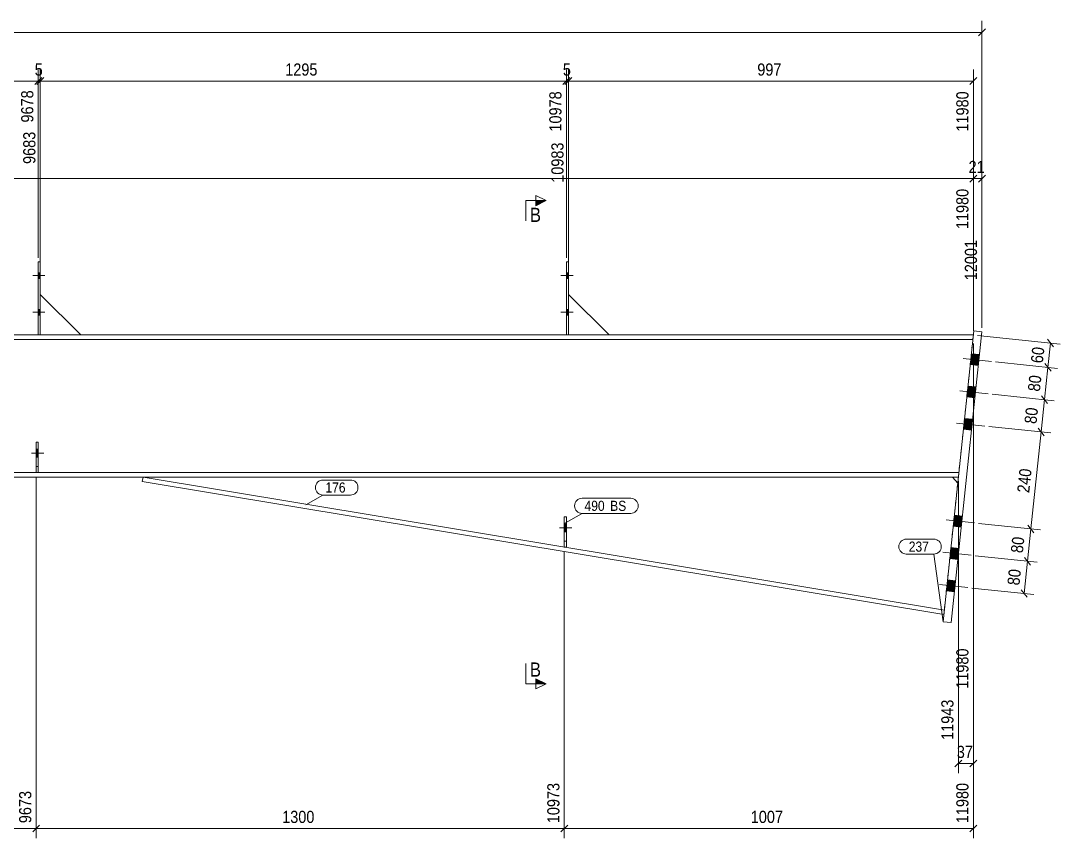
# Model space of a CAD drawing. Header units: millimetres. Extents: x 2 to 825, y 1 to 579.
# Drawn here: x 421.9 to 677.7, y 232.3 to 433.5 of the extents above; entities that cross this region are included whole.
import ezdxf

# ---------------------------------------------------------------- set-up
doc = ezdxf.new("R2010")
doc.units = ezdxf.units.MM
for name, pattern in [('XKITLINE00', [0]), ('XKITLINE01', [4, 1, -1, 1, -1]), ('XKITLINE02', [4, 2, -2])]:
    doc.linetypes.add(name, pattern=pattern)
for name, color, linetype, lineweight in [('Bolt', 3, 'Continuous', 0), ('Dimensions', 7, 'Continuous', 0), ('Part', 2, 'Continuous', 0), ('PartMark', 7, 'Continuous', 0), ('Section', 6, 'Continuous', 0)]:
    doc.layers.add(name, color=color, linetype=linetype, lineweight=lineweight)
doc.styles.add('ARIAL', font='ARIAL.TTF')

# ---------------------------------------------------------------- blocks, each defined once
blk = doc.blocks.new('*A9')
at = {"layer": 'Bolt'}
blk.add_hatch(color=3, dxfattribs=at).paths.add_polyline_path([(556.15, 307.68), (555.65, 307.68), (555.65, 309.65), (556.15, 309.65)], flags=17)
at = {"layer": 'Bolt', "color": 3, "linetype": 'XKITLINE00', "lineweight": 0}
for p, q in [((556.15, 309.65), (555.65, 309.65)), ((557.5, 308.67), (554.5, 308.67)), ((556.15, 307.68), (555.65, 307.68))]:
    blk.add_line(p, q, dxfattribs=at)
blk = doc.blocks.new('*A10')
at = {"layer": 'Part', "color": 2, "linetype": 'XKITLINE00', "lineweight": 0}
for p, q in [((656.33, 356.15), (406.85, 356.15)), ((656.22, 355.05), (406.85, 355.05)), ((652.76, 322.25), (406.85, 322.25)), ((406.85, 321.15), (652.64, 321.15))]:
    blk.add_line(p, q, dxfattribs=at)
at = {"layer": 'Part', "color": 7, "linetype": 'XKITLINE01', "lineweight": 0}
blk.add_line((652.64, 321.15), (656.33, 356.15), dxfattribs=at)
blk = doc.blocks.new('*A11')
at = {"layer": 'Part', "color": 2, "linetype": 'XKITLINE00', "lineweight": 0}
for p, q in [((556.65, 374.15), (556.15, 374.15)), ((556.15, 374.15), (556.15, 356.15)), ((556.65, 356.15), (556.65, 374.15))]:
    blk.add_line(p, q, dxfattribs=at)
at = {"layer": 'Part', "color": 7, "linetype": 'XKITLINE01', "lineweight": 0}
blk.add_line((556.15, 356.15), (556.65, 356.15), dxfattribs=at)
blk = doc.blocks.new('*A12')
at = {"layer": 'Part', "color": 2, "linetype": 'XKITLINE00', "lineweight": 0}
blk.add_line((566.65, 356.15), (556.65, 366.15), dxfattribs=at)
at = {"layer": 'Part', "color": 7, "linetype": 'XKITLINE01', "lineweight": 0}
for p, q in [((556.65, 366.15), (556.65, 356.15)), ((556.65, 356.15), (566.65, 356.15))]:
    blk.add_line(p, q, dxfattribs=at)
blk = doc.blocks.new('*A13')
at = {"layer": 'Part', "color": 7, "linetype": 'XKITLINE01', "lineweight": 0}
for p, q in [((555.65, 311.37), (555.65, 303.87)), ((556.15, 311.37), (555.65, 311.37)), ((556.15, 303.87), (556.15, 311.37)), ((555.65, 305.37), (556.15, 305.37)), ((555.65, 303.87), (556.15, 303.87))]:
    blk.add_line(p, q, dxfattribs=at)
blk = doc.blocks.new('*A14')
at = {"layer": 'Part', "color": 2, "linetype": 'XKITLINE00', "lineweight": 0}
for p, q in [((426.65, 374.15), (426.15, 374.15)), ((426.15, 374.15), (426.15, 356.15)), ((426.65, 356.15), (426.65, 374.15))]:
    blk.add_line(p, q, dxfattribs=at)
at = {"layer": 'Part', "color": 7, "linetype": 'XKITLINE01', "lineweight": 0}
blk.add_line((426.15, 356.15), (426.65, 356.15), dxfattribs=at)
blk = doc.blocks.new('*A15')
at = {"layer": 'Part', "color": 2, "linetype": 'XKITLINE00', "lineweight": 0}
blk.add_line((436.65, 356.15), (426.65, 366.15), dxfattribs=at)
at = {"layer": 'Part', "color": 7, "linetype": 'XKITLINE01', "lineweight": 0}
for p, q in [((426.65, 366.15), (426.65, 356.15)), ((426.65, 356.15), (436.65, 356.15))]:
    blk.add_line(p, q, dxfattribs=at)
blk = doc.blocks.new('*A16')
at = {"layer": 'Part', "color": 7, "linetype": 'XKITLINE01', "lineweight": 0}
for p, q in [((425.65, 329.75), (425.65, 322.25)), ((426.15, 329.75), (425.65, 329.75)), ((426.15, 322.25), (426.15, 329.75)), ((425.65, 323.75), (426.15, 323.75)), ((425.65, 322.25), (426.15, 322.25))]:
    blk.add_line(p, q, dxfattribs=at)
blk = doc.blocks.new('*A17')
at = {"layer": 'Part', "color": 2, "linetype": 'XKITLINE00', "lineweight": 0}
for p, q in [((425.65, 322.25), (425.65, 329.75)), ((425.65, 329.75), (426.15, 329.75)), ((426.15, 329.75), (426.15, 322.25))]:
    blk.add_line(p, q, dxfattribs=at)
at = {"layer": 'Part', "color": 7, "linetype": 'XKITLINE01', "lineweight": 0}
for p, q in [((425.65, 323.75), (426.15, 323.75)), ((426.15, 322.25), (425.65, 322.25))]:
    blk.add_line(p, q, dxfattribs=at)
blk = doc.blocks.new('*A26')
at = {"layer": 'Part', "color": 2, "linetype": 'XKITLINE00', "lineweight": 0}
for p, q in [((656.44, 357.14), (648.89, 285.54)), ((650.87, 285.33), (658.43, 356.93)), ((658.43, 356.93), (656.44, 357.14)), ((648.89, 285.54), (650.87, 285.33))]:
    blk.add_line(p, q, dxfattribs=at)
blk = doc.blocks.new('*A27')
at = {"layer": 'Part', "color": 2, "linetype": 'XKITLINE00', "lineweight": 0}
for p, q in [((451.77, 320.07), (451.95, 321.15)), ((649.07, 287.34), (451.77, 320.07)), ((649.19, 288.43), (451.95, 321.15)), ((652.49, 319.7), (651.18, 321.15))]:
    blk.add_line(p, q, dxfattribs=at)
at = {"layer": 'Part', "color": 7, "linetype": 'XKITLINE01', "lineweight": 0}
for p, q in [((651.18, 321.15), (451.95, 321.15)), ((652.49, 319.7), (649.07, 287.34))]:
    blk.add_line(p, q, dxfattribs=at)
blk = doc.blocks.new('*A51')
at = {"layer": 'Part', "color": 2, "linetype": 'XKITLINE00', "lineweight": 0}
for p, q in [((556.15, 311.37), (555.65, 311.37)), ((555.65, 311.37), (555.65, 303.95)), ((556.15, 311.37), (556.15, 303.87))]:
    blk.add_line(p, q, dxfattribs=at)
at = {"layer": 'Part', "color": 7, "linetype": 'XKITLINE01', "lineweight": 0}
for p, q in [((555.65, 305.37), (556.15, 305.37)), ((555.65, 303.87), (555.65, 303.95)), ((556.15, 303.87), (555.65, 303.87))]:
    blk.add_line(p, q, dxfattribs=at)
blk = doc.blocks.new('*A52')
at = {"layer": 'Bolt'}
for points in [[(556.15, 371.45), (556.65, 371.45), (556.65, 370.05), (556.15, 370.05)], [(556.15, 371.45), (556.65, 371.45), (556.65, 370.05), (556.15, 370.05)], [(556.15, 362.45), (556.65, 362.45), (556.65, 361.05), (556.15, 361.05)], [(556.15, 362.45), (556.65, 362.45), (556.65, 361.05), (556.15, 361.05)]]:
    blk.add_hatch(color=3, dxfattribs=at).paths.add_polyline_path(points, flags=17)
at = {"layer": 'Bolt', "color": 3, "linetype": 'XKITLINE00', "lineweight": 0}
for p, q in [((556.65, 371.45), (556.15, 371.45)), ((556.65, 371.45), (556.15, 371.45)), ((557.81, 370.75), (554.81, 370.75)), ((557.81, 370.75), (554.81, 370.75)), ((556.65, 370.05), (556.15, 370.05)), ((556.65, 370.05), (556.15, 370.05)), ((557.81, 361.75), (554.81, 361.75)), ((557.81, 361.75), (554.81, 361.75)), ((556.65, 362.45), (556.15, 362.45)), ((556.65, 362.45), (556.15, 362.45)), ((556.65, 361.05), (556.15, 361.05)), ((556.65, 361.05), (556.15, 361.05))]:
    blk.add_line(p, q, dxfattribs=at)
blk = doc.blocks.new('*A53')
at = {"layer": 'Bolt', "color": 3, "linetype": 'XKITLINE02', "lineweight": 0}
for p, q in [((556.15, 309.65), (555.65, 309.65)), ((557.5, 308.67), (554.5, 308.67)), ((556.15, 307.68), (555.65, 307.68))]:
    blk.add_line(p, q, dxfattribs=at)
blk = doc.blocks.new('*A54')
at = {"layer": 'Bolt'}
for points in [[(426.15, 371.45), (426.65, 371.45), (426.65, 370.05), (426.15, 370.05)], [(426.15, 371.45), (426.65, 371.45), (426.65, 370.05), (426.15, 370.05)], [(426.15, 362.45), (426.65, 362.45), (426.65, 361.05), (426.15, 361.05)], [(426.15, 362.45), (426.65, 362.45), (426.65, 361.05), (426.15, 361.05)]]:
    blk.add_hatch(color=3, dxfattribs=at).paths.add_polyline_path(points, flags=17)
at = {"layer": 'Bolt', "color": 3, "linetype": 'XKITLINE00', "lineweight": 0}
for p, q in [((426.65, 371.45), (426.15, 371.45)), ((426.65, 371.45), (426.15, 371.45)), ((427.81, 370.75), (424.81, 370.75)), ((427.81, 370.75), (424.81, 370.75)), ((426.65, 370.05), (426.15, 370.05)), ((426.65, 370.05), (426.15, 370.05)), ((427.81, 361.75), (424.81, 361.75)), ((427.81, 361.75), (424.81, 361.75)), ((426.65, 362.45), (426.15, 362.45)), ((426.65, 362.45), (426.15, 362.45)), ((426.65, 361.05), (426.15, 361.05)), ((426.65, 361.05), (426.15, 361.05))]:
    blk.add_line(p, q, dxfattribs=at)
blk = doc.blocks.new('*A55')
at = {"layer": 'Bolt', "color": 3, "linetype": 'XKITLINE02', "lineweight": 0}
for p, q in [((426.15, 328.03), (425.65, 328.03)), ((427.5, 327.05), (424.5, 327.05)), ((426.15, 326.07), (425.65, 326.07))]:
    blk.add_line(p, q, dxfattribs=at)
blk = doc.blocks.new('*A56')
at = {"layer": 'Bolt'}
blk.add_hatch(color=3, dxfattribs=at).paths.add_polyline_path([(426.15, 326.07), (425.65, 326.07), (425.65, 328.03), (426.15, 328.03)], flags=17)
at = {"layer": 'Bolt', "color": 3, "linetype": 'XKITLINE00', "lineweight": 0}
for p, q in [((426.15, 328.03), (425.65, 328.03)), ((427.5, 327.05), (424.5, 327.05)), ((426.15, 326.07), (425.65, 326.07))]:
    blk.add_line(p, q, dxfattribs=at)
blk = doc.blocks.new('*A64')
at = {"layer": 'Bolt'}
for points in [[(657.55, 348.63), (655.56, 348.84), (655.84, 351.53), (657.83, 351.32)], [(657.55, 348.63), (655.56, 348.84), (655.84, 351.53), (657.83, 351.32)], [(656.71, 340.67), (654.72, 340.88), (655.01, 343.57), (656.99, 343.36)], [(656.71, 340.67), (654.72, 340.88), (655.01, 343.57), (656.99, 343.36)], [(655.87, 332.72), (653.88, 332.93), (654.17, 335.61), (656.16, 335.4)], [(655.87, 332.72), (653.88, 332.93), (654.17, 335.61), (656.16, 335.4)], [(653.35, 308.85), (651.37, 309.06), (651.65, 311.75), (653.64, 311.54)], [(653.35, 308.85), (651.37, 309.06), (651.65, 311.75), (653.64, 311.54)], [(652.52, 300.9), (650.53, 301.11), (650.81, 303.79), (652.8, 303.58)], [(652.52, 300.9), (650.53, 301.11), (650.81, 303.79), (652.8, 303.58)], [(651.68, 292.94), (649.69, 293.15), (649.97, 295.83), (651.96, 295.62)], [(651.68, 292.94), (649.69, 293.15), (649.97, 295.83), (651.96, 295.62)]]:
    blk.add_hatch(color=3, dxfattribs=at).paths.add_polyline_path(points, flags=17)
at = {"layer": 'Bolt', "color": 3, "linetype": 'XKITLINE00', "lineweight": 0}
for p, q in [((657.83, 351.32), (655.84, 351.53)), ((657.83, 351.32), (655.84, 351.53)), ((660.82, 349.64), (653.86, 350.38)), ((660.82, 349.64), (653.86, 350.38)), ((657.55, 348.63), (655.56, 348.84)), ((657.55, 348.63), (655.56, 348.84)), ((656.99, 343.36), (655.01, 343.57)), ((656.99, 343.36), (655.01, 343.57)), ((659.99, 341.69), (653.02, 342.42)), ((659.99, 341.69), (653.02, 342.42)), ((656.71, 340.67), (654.72, 340.88)), ((656.71, 340.67), (654.72, 340.88)), ((656.16, 335.4), (654.17, 335.61)), ((656.16, 335.4), (654.17, 335.61)), ((659.15, 333.73), (652.19, 334.47)), ((659.15, 333.73), (652.19, 334.47)), ((655.87, 332.72), (653.88, 332.93)), ((655.87, 332.72), (653.88, 332.93)), ((656.63, 309.86), (649.67, 310.6)), ((656.63, 309.86), (649.67, 310.6)), ((653.64, 311.54), (651.65, 311.75)), ((653.64, 311.54), (651.65, 311.75)), ((653.35, 308.85), (651.37, 309.06)), ((653.35, 308.85), (651.37, 309.06)), ((655.79, 301.91), (648.83, 302.64)), ((655.79, 301.91), (648.83, 302.64)), ((652.8, 303.58), (650.81, 303.79)), ((652.8, 303.58), (650.81, 303.79)), ((652.52, 300.9), (650.53, 301.11)), ((652.52, 300.9), (650.53, 301.11)), ((654.95, 293.95), (647.99, 294.69)), ((654.95, 293.95), (647.99, 294.69)), ((651.96, 295.62), (649.97, 295.83)), ((651.96, 295.62), (649.97, 295.83)), ((651.68, 292.94), (649.69, 293.15)), ((651.68, 292.94), (649.69, 293.15))]:
    blk.add_line(p, q, dxfattribs=at)
blk = doc.blocks.new('*A171')
at = {"layer": 'Dimensions', "color": 7, "linetype": 'XKITLINE00', "lineweight": 0}
for p, q in [((660.98, 341.58), (676.24, 339.97)), ((673.1, 341.16), (674.61, 339.29)), ((673.02, 332.27), (673.86, 340.22)), ((660.14, 333.63), (675.4, 332.02)), ((672.26, 333.2), (673.77, 331.34))]:
    blk.add_line(p, q, dxfattribs=at)
at = {"layer": 'Dimensions', "color": 3}
for p in [(673.86, 340.22), (673.02, 332.27)]:
    blk.add_point(p, dxfattribs=at)
at = {"layer": 'Dimensions', "color": 3, "style": 'ARIAL', "width": 0.85}
blk.add_text('80', height=3, rotation=83.9784, dxfattribs=at).set_placement((671.86, 334.17))
blk = doc.blocks.new('*A172')
at = {"layer": 'Dimensions', "color": 7, "linetype": 'XKITLINE00', "lineweight": 0}
for p, q in [((661.82, 349.54), (677.08, 347.93)), ((673.86, 340.22), (674.69, 348.18)), ((673.94, 349.11), (675.45, 347.25)), ((660.98, 341.58), (676.24, 339.97)), ((673.1, 341.16), (674.61, 339.29))]:
    blk.add_line(p, q, dxfattribs=at)
at = {"layer": 'Dimensions', "color": 3}
for p in [(674.69, 348.18), (673.86, 340.22)]:
    blk.add_point(p, dxfattribs=at)
at = {"layer": 'Dimensions', "color": 3, "style": 'ARIAL', "width": 0.85}
blk.add_text('80', height=3, rotation=83.9784, dxfattribs=at).set_placement((672.7, 342.13))
blk = doc.blocks.new('*A173')
at = {"layer": 'Dimensions', "color": 7, "linetype": 'XKITLINE00', "lineweight": 0}
for p, q in [((657.33, 356.05), (677.71, 353.9)), ((674.57, 355.08), (676.08, 353.21)), ((674.69, 348.18), (675.32, 354.15)), ((661.82, 349.54), (677.08, 347.93)), ((673.94, 349.11), (675.45, 347.25))]:
    blk.add_line(p, q, dxfattribs=at)
at = {"layer": 'Dimensions', "color": 3}
for p in [(675.32, 354.15), (674.69, 348.18)]:
    blk.add_point(p, dxfattribs=at)
at = {"layer": 'Dimensions', "color": 3, "style": 'ARIAL', "width": 0.85}
blk.add_text('60', height=3, rotation=83.9784, dxfattribs=at).set_placement((673.43, 349.09))
blk = doc.blocks.new('*A175')
at = {"layer": 'Dimensions', "color": 7, "linetype": 'XKITLINE00', "lineweight": 0}
for p, q in [((658.43, 357.93), (658.43, 433.5)), ((36.45, 430.65), (658.43, 430.65)), ((659.28, 431.5), (657.58, 429.8))]:
    blk.add_line(p, q, dxfattribs=at)
at = {"layer": 'Dimensions', "color": 3}
blk.add_point((658.43, 430.65), dxfattribs=at)
blk = doc.blocks.new('*A177')
at = {"layer": 'Dimensions', "color": 7, "linetype": 'XKITLINE00', "lineweight": 0}
for p, q in [((660.14, 333.63), (675.4, 332.02)), ((672.26, 333.2), (673.77, 331.34)), ((670.5, 308.4), (673.02, 332.27)), ((657.62, 309.76), (672.89, 308.15)), ((669.74, 309.33), (671.25, 307.47))]:
    blk.add_line(p, q, dxfattribs=at)
at = {"layer": 'Dimensions', "color": 3}
for p in [(673.02, 332.27), (670.5, 308.4)]:
    blk.add_point(p, dxfattribs=at)
at = {"layer": 'Dimensions', "color": 3, "style": 'ARIAL', "width": 0.85}
blk.add_text('240', height=3, rotation=83.9784, dxfattribs=at).set_placement((670.07, 317.16))
blk = doc.blocks.new('*A183')
at = {"layer": 'Dimensions', "color": 7, "linetype": 'XKITLINE00', "lineweight": 0}
for p, q in [((656.33, 354.05), (656.33, 248.25)), ((652.64, 320.15), (652.64, 248.25)), ((653.49, 251.5), (651.79, 249.8)), ((657.18, 251.5), (655.48, 249.8)), ((652.64, 250.65), (656.33, 250.65))]:
    blk.add_line(p, q, dxfattribs=at)
at = {"layer": 'Dimensions', "color": 3}
for p in [(652.64, 250.65), (656.33, 250.65)]:
    blk.add_point(p, dxfattribs=at)
at = {"layer": 'Dimensions', "color": 3, "style": 'ARIAL', "width": 0.85}
for s, p in [('11980', (655.13, 269.05)), ('11943', (651.44, 256.45))]:
    blk.add_text(s, height=3, rotation=90.0002, dxfattribs=at).set_placement(p)
blk.add_text('37', height=3, dxfattribs=at).set_placement((652.26, 252))
blk = doc.blocks.new('*A185')
at = {"layer": 'PartMark', "color": 7, "linetype": 'XKITLINE00', "lineweight": 0}
for p, q in [((639.83, 305.89), (646.59, 305.89)), ((639.83, 302.19), (646.59, 302.19)), ((648.89, 285.54), (646.59, 302.19))]:
    blk.add_line(p, q, dxfattribs=at)
for centre, start, end in [((639.83, 304.04), 90, 270), ((646.59, 304.04), 270, 90)]:
    blk.add_arc(centre, 1.85, start, end, dxfattribs=at)
at = {"layer": 'PartMark', "color": 3, "style": 'ARIAL', "width": 0.85}
blk.add_text('237', height=2.5, dxfattribs=at).set_placement((640.43, 302.79))
blk = doc.blocks.new('*A186')
at = {"layer": 'PartMark', "color": 7, "linetype": 'XKITLINE00', "lineweight": 0}
for p, q in [((496.24, 320.44), (503.01, 320.44)), ((492, 314.35), (496.24, 316.74)), ((496.24, 316.74), (503.01, 316.74))]:
    blk.add_line(p, q, dxfattribs=at)
for centre, start, end in [((496.24, 318.59), 90, 270), ((503.01, 318.59), 270, 90)]:
    blk.add_arc(centre, 1.85, start, end, dxfattribs=at)
at = {"layer": 'PartMark', "color": 3, "style": 'ARIAL', "width": 0.85}
blk.add_text('176', height=2.5, dxfattribs=at).set_placement((496.84, 317.34))
blk = doc.blocks.new('*A192')
at = {"layer": 'PartMark', "color": 7, "linetype": 'XKITLINE00', "lineweight": 0}
for p, q in [((560.02, 315.93), (571.98, 315.93)), ((555.78, 309.84), (560.02, 312.23)), ((560.02, 312.23), (571.98, 312.23))]:
    blk.add_line(p, q, dxfattribs=at)
for centre, start, end in [((560.02, 314.08), 90, 270), ((571.98, 314.08), 270, 90)]:
    blk.add_arc(centre, 1.85, start, end, dxfattribs=at)
at = {"layer": 'PartMark', "color": 3, "style": 'ARIAL', "width": 0.85}
for s, p in [('490', (560.62, 312.83)), ('BS', (566.93, 312.83))]:
    blk.add_text(s, height=2.5, dxfattribs=at).set_placement(p)
blk = doc.blocks.new('*A195')
at = {"layer": 'Section'}
for points in [[(548.65, 389.22), (551.15, 389.22), (548.65, 387.97)], [(548.65, 271.52), (551.15, 270.27), (548.65, 270.27)]]:
    blk.add_hatch(color=3, dxfattribs=at).paths.add_polyline_path(points, flags=17)
at = {"layer": 'Section', "color": 1, "linetype": 'XKITLINE00', "lineweight": 0}
for p, q in [((546.15, 389.22), (546.15, 384.22)), ((546.15, 389.22), (551.15, 389.22)), ((546.15, 270.27), (546.15, 275.27)), ((546.15, 270.27), (551.15, 270.27))]:
    blk.add_line(p, q, dxfattribs=at)
at = {"layer": 'Section', "color": 3, "linetype": 'XKITLINE00', "lineweight": 0}
for p, q in [((548.65, 387.97), (548.65, 390.47)), ((548.65, 390.47), (551.15, 389.22)), ((551.15, 389.22), (548.65, 387.97)), ((551.15, 270.27), (548.65, 271.52)), ((548.65, 271.52), (548.65, 269.02)), ((551.15, 270.27), (548.65, 269.02))]:
    blk.add_line(p, q, dxfattribs=at)
at = {"layer": 'Section', "color": 7, "style": 'ARIAL', "width": 0.85}
for p in [(547.15, 383.97), (547.15, 272.02)]:
    blk.add_text('B', height=3.5, dxfattribs=at).set_placement(p)
blk = doc.blocks.new('*A203')
at = {"layer": 'Dimensions', "color": 7, "linetype": 'XKITLINE00', "lineweight": 0}
for p, q in [((656.33, 357.15), (656.33, 397.5)), ((38.45, 394.65), (656.33, 394.65)), ((657.18, 395.5), (655.48, 393.8))]:
    blk.add_line(p, q, dxfattribs=at)
at = {"layer": 'Dimensions', "color": 3}
blk.add_point((656.33, 394.65), dxfattribs=at)
at = {"layer": 'Dimensions', "color": 3, "style": 'ARIAL', "width": 0.85}
blk.add_text('11980', height=3, rotation=90.0002, dxfattribs=at).set_placement((655.13, 382.22))
blk = doc.blocks.new('*A204')
at = {"layer": 'Dimensions', "color": 7, "linetype": 'XKITLINE00', "lineweight": 0}
for p, q in [((656.33, 357.15), (656.33, 397.5)), ((658.43, 357.93), (658.43, 397.5)), ((657.18, 395.5), (655.48, 393.8)), ((656.33, 394.65), (658.43, 394.65)), ((659.28, 395.5), (657.58, 393.8))]:
    blk.add_line(p, q, dxfattribs=at)
at = {"layer": 'Dimensions', "color": 3}
for p in [(656.33, 394.65), (658.43, 394.65)]:
    blk.add_point(p, dxfattribs=at)
at = {"layer": 'Dimensions', "color": 3, "style": 'ARIAL', "width": 0.85}
blk.add_text('21', height=3, dxfattribs=at).set_placement((655.15, 396))
blk.add_text('12001', height=3, rotation=90.0002, dxfattribs=at).set_placement((657.23, 369.62))
blk = doc.blocks.new('*A212')
at = {"layer": 'Dimensions', "color": 7, "linetype": 'XKITLINE00', "lineweight": 0}
for p, q in [((377.75, 321.25), (377.75, 232.25)), ((425.65, 321.25), (425.65, 232.25)), ((378.6, 235.5), (376.9, 233.8)), ((426.5, 235.5), (424.8, 233.8)), ((377.75, 234.65), (425.65, 234.65))]:
    blk.add_line(p, q, dxfattribs=at)
at = {"layer": 'Dimensions', "color": 3}
for p in [(377.75, 234.65), (425.65, 234.65)]:
    blk.add_point(p, dxfattribs=at)
at = {"layer": 'Dimensions', "color": 3, "style": 'ARIAL', "width": 0.85}
blk.add_text('9673', height=3, rotation=90.0002, dxfattribs=at).set_placement((424.45, 235.95))
blk.add_text('1200', height=3, dxfattribs=at).set_placement((397.25, 236))
blk = doc.blocks.new('*A213')
at = {"layer": 'Dimensions', "color": 7, "linetype": 'XKITLINE00', "lineweight": 0}
for p, q in [((425.65, 321.25), (425.65, 232.25)), ((555.65, 302.87), (555.65, 232.25)), ((426.5, 235.5), (424.8, 233.8)), ((556.5, 235.5), (554.8, 233.8)), ((425.65, 234.65), (555.65, 234.65))]:
    blk.add_line(p, q, dxfattribs=at)
at = {"layer": 'Dimensions', "color": 3}
for p in [(425.65, 234.65), (555.65, 234.65)]:
    blk.add_point(p, dxfattribs=at)
at = {"layer": 'Dimensions', "color": 3, "style": 'ARIAL', "width": 0.85}
blk.add_text('10973', height=3, rotation=90.0002, dxfattribs=at).set_placement((554.45, 235.95))
blk.add_text('1300', height=3, dxfattribs=at).set_placement((486.2, 236))
blk = doc.blocks.new('*A214')
at = {"layer": 'Dimensions', "color": 7, "linetype": 'XKITLINE00', "lineweight": 0}
for p, q in [((656.33, 354.05), (656.33, 232.25)), ((555.65, 302.87), (555.65, 232.25)), ((556.5, 235.5), (554.8, 233.8)), ((657.18, 235.5), (655.48, 233.8)), ((555.65, 234.65), (656.33, 234.65))]:
    blk.add_line(p, q, dxfattribs=at)
at = {"layer": 'Dimensions', "color": 3}
for p in [(555.65, 234.65), (656.33, 234.65)]:
    blk.add_point(p, dxfattribs=at)
at = {"layer": 'Dimensions', "color": 3, "style": 'ARIAL', "width": 0.85}
blk.add_text('11980', height=3, rotation=90.0002, dxfattribs=at).set_placement((655.13, 235.95))
blk.add_text('1007', height=3, dxfattribs=at).set_placement((601.54, 236))
blk = doc.blocks.new('*A229')
at = {"layer": 'Dimensions', "color": 7, "linetype": 'XKITLINE00', "lineweight": 0}
for p, q in [((378.75, 367.15), (378.75, 421.5)), ((426.15, 375.15), (426.15, 421.5)), ((379.6, 419.5), (377.9, 417.8)), ((378.75, 418.65), (426.15, 418.65)), ((427, 419.5), (425.3, 417.8))]:
    blk.add_line(p, q, dxfattribs=at)
at = {"layer": 'Dimensions', "color": 3}
for p in [(378.75, 418.65), (426.15, 418.65)]:
    blk.add_point(p, dxfattribs=at)
at = {"layer": 'Dimensions', "color": 3, "style": 'ARIAL', "width": 0.85}
blk.add_text('1195', height=3, dxfattribs=at).set_placement((398, 420))
blk.add_text('9678', height=3, rotation=90.0002, dxfattribs=at).set_placement((424.95, 408.45))
blk = doc.blocks.new('*A230')
at = {"layer": 'Dimensions', "color": 7, "linetype": 'XKITLINE00', "lineweight": 0}
for p, q in [((426.15, 375.15), (426.15, 421.5)), ((426.65, 367.15), (426.65, 421.5)), ((427, 419.5), (425.3, 417.8)), ((427.5, 419.5), (425.8, 417.8)), ((426.15, 418.65), (426.65, 418.65))]:
    blk.add_line(p, q, dxfattribs=at)
at = {"layer": 'Dimensions', "color": 3}
for p in [(426.15, 418.65), (426.65, 418.65)]:
    blk.add_point(p, dxfattribs=at)
at = {"layer": 'Dimensions', "color": 3, "style": 'ARIAL', "width": 0.85}
blk.add_text('5', height=3, dxfattribs=at).set_placement((425.29, 420))
blk.add_text('9683', height=3, rotation=90.0002, dxfattribs=at).set_placement((425.45, 398.25))
blk = doc.blocks.new('*A231')
at = {"layer": 'Dimensions', "color": 7, "linetype": 'XKITLINE00', "lineweight": 0}
for p, q in [((426.65, 367.15), (426.65, 421.5)), ((556.15, 375.15), (556.15, 421.5)), ((427.5, 419.5), (425.8, 417.8)), ((426.65, 418.65), (556.15, 418.65)), ((557, 419.5), (555.3, 417.8))]:
    blk.add_line(p, q, dxfattribs=at)
at = {"layer": 'Dimensions', "color": 3}
for p in [(426.65, 418.65), (556.15, 418.65)]:
    blk.add_point(p, dxfattribs=at)
at = {"layer": 'Dimensions', "color": 3, "style": 'ARIAL', "width": 0.85}
blk.add_text('1295', height=3, dxfattribs=at).set_placement((486.95, 420))
blk.add_text('10978', height=3, rotation=90.0002, dxfattribs=at).set_placement((554.95, 406.22))
blk = doc.blocks.new('*A232')
at = {"layer": 'Dimensions', "color": 7, "linetype": 'XKITLINE00', "lineweight": 0}
for p, q in [((556.15, 375.15), (556.15, 421.5)), ((556.65, 367.15), (556.65, 421.5)), ((557, 419.5), (555.3, 417.8)), ((557.5, 419.5), (555.8, 417.8)), ((556.15, 418.65), (556.65, 418.65))]:
    blk.add_line(p, q, dxfattribs=at)
at = {"layer": 'Dimensions', "color": 3}
for p in [(556.15, 418.65), (556.65, 418.65)]:
    blk.add_point(p, dxfattribs=at)
at = {"layer": 'Dimensions', "color": 3, "style": 'ARIAL', "width": 0.85}
blk.add_text('5', height=3, dxfattribs=at).set_placement((555.29, 420))
blk.add_text('10983', height=3, rotation=90.0002, dxfattribs=at).set_placement((555.45, 393.62))
blk = doc.blocks.new('*A233')
at = {"layer": 'Dimensions', "color": 7, "linetype": 'XKITLINE00', "lineweight": 0}
for p, q in [((556.65, 367.15), (556.65, 421.5)), ((656.33, 357.15), (656.33, 421.5)), ((557.5, 419.5), (555.8, 417.8)), ((556.65, 418.65), (656.33, 418.65)), ((657.18, 419.5), (655.48, 417.8))]:
    blk.add_line(p, q, dxfattribs=at)
at = {"layer": 'Dimensions', "color": 3}
for p in [(556.65, 418.65), (656.33, 418.65)]:
    blk.add_point(p, dxfattribs=at)
at = {"layer": 'Dimensions', "color": 3, "style": 'ARIAL', "width": 0.85}
blk.add_text('997', height=3, dxfattribs=at).set_placement((603.15, 420))
blk.add_text('11980', height=3, rotation=90.0002, dxfattribs=at).set_placement((655.13, 406.22))
blk = doc.blocks.new('*A234')
at = {"layer": 'Dimensions', "color": 7, "linetype": 'XKITLINE00', "lineweight": 0}
for p, q in [((656.78, 301.8), (672.05, 300.19)), ((668.82, 292.49), (669.66, 300.44)), ((668.91, 301.38), (670.41, 299.51)), ((655.95, 293.85), (671.21, 292.24)), ((668.07, 293.42), (669.58, 291.56))]:
    blk.add_line(p, q, dxfattribs=at)
at = {"layer": 'Dimensions', "color": 3}
for p in [(669.66, 300.44), (668.82, 292.49)]:
    blk.add_point(p, dxfattribs=at)
at = {"layer": 'Dimensions', "color": 3, "style": 'ARIAL', "width": 0.85}
blk.add_text('80', height=3, rotation=83.9784, dxfattribs=at).set_placement((667.66, 294.4))
blk = doc.blocks.new('*A235')
at = {"layer": 'Dimensions', "color": 7, "linetype": 'XKITLINE00', "lineweight": 0}
for p, q in [((657.62, 309.76), (672.89, 308.15)), ((669.66, 300.44), (670.5, 308.4)), ((669.74, 309.33), (671.25, 307.47)), ((656.78, 301.8), (672.05, 300.19)), ((668.91, 301.38), (670.41, 299.51))]:
    blk.add_line(p, q, dxfattribs=at)
at = {"layer": 'Dimensions', "color": 3}
for p in [(670.5, 308.4), (669.66, 300.44)]:
    blk.add_point(p, dxfattribs=at)
at = {"layer": 'Dimensions', "color": 3, "style": 'ARIAL', "width": 0.85}
blk.add_text('80', height=3, rotation=83.9784, dxfattribs=at).set_placement((668.5, 302.35))

msp = doc.modelspace()

# ---------------------------------------------------------------- block references
at = {"lineweight": 0}
for name in ['*A175', '*A229', '*A230', '*A231', '*A232', '*A233', '*A203', '*A204', '*A195', '*A14', '*A11', '*A54', '*A52', '*A15', '*A12', '*A26', '*A173', '*A214', '*A183', '*A64', '*A172', '*A171', '*A177', '*A55', '*A56', '*A16', '*A17', '*A212', '*A213', '*A27', '*A186', '*A192', '*A9', '*A53', '*A13', '*A51', '*A235', '*A185', '*A234']:
    msp.add_blockref(name, (0, 0), dxfattribs=at)
at = {"layer": 'Part', "lineweight": 0}
msp.add_blockref('*A10', (0, 0), dxfattribs=at)

doc.saveas('drawing.dxf')
